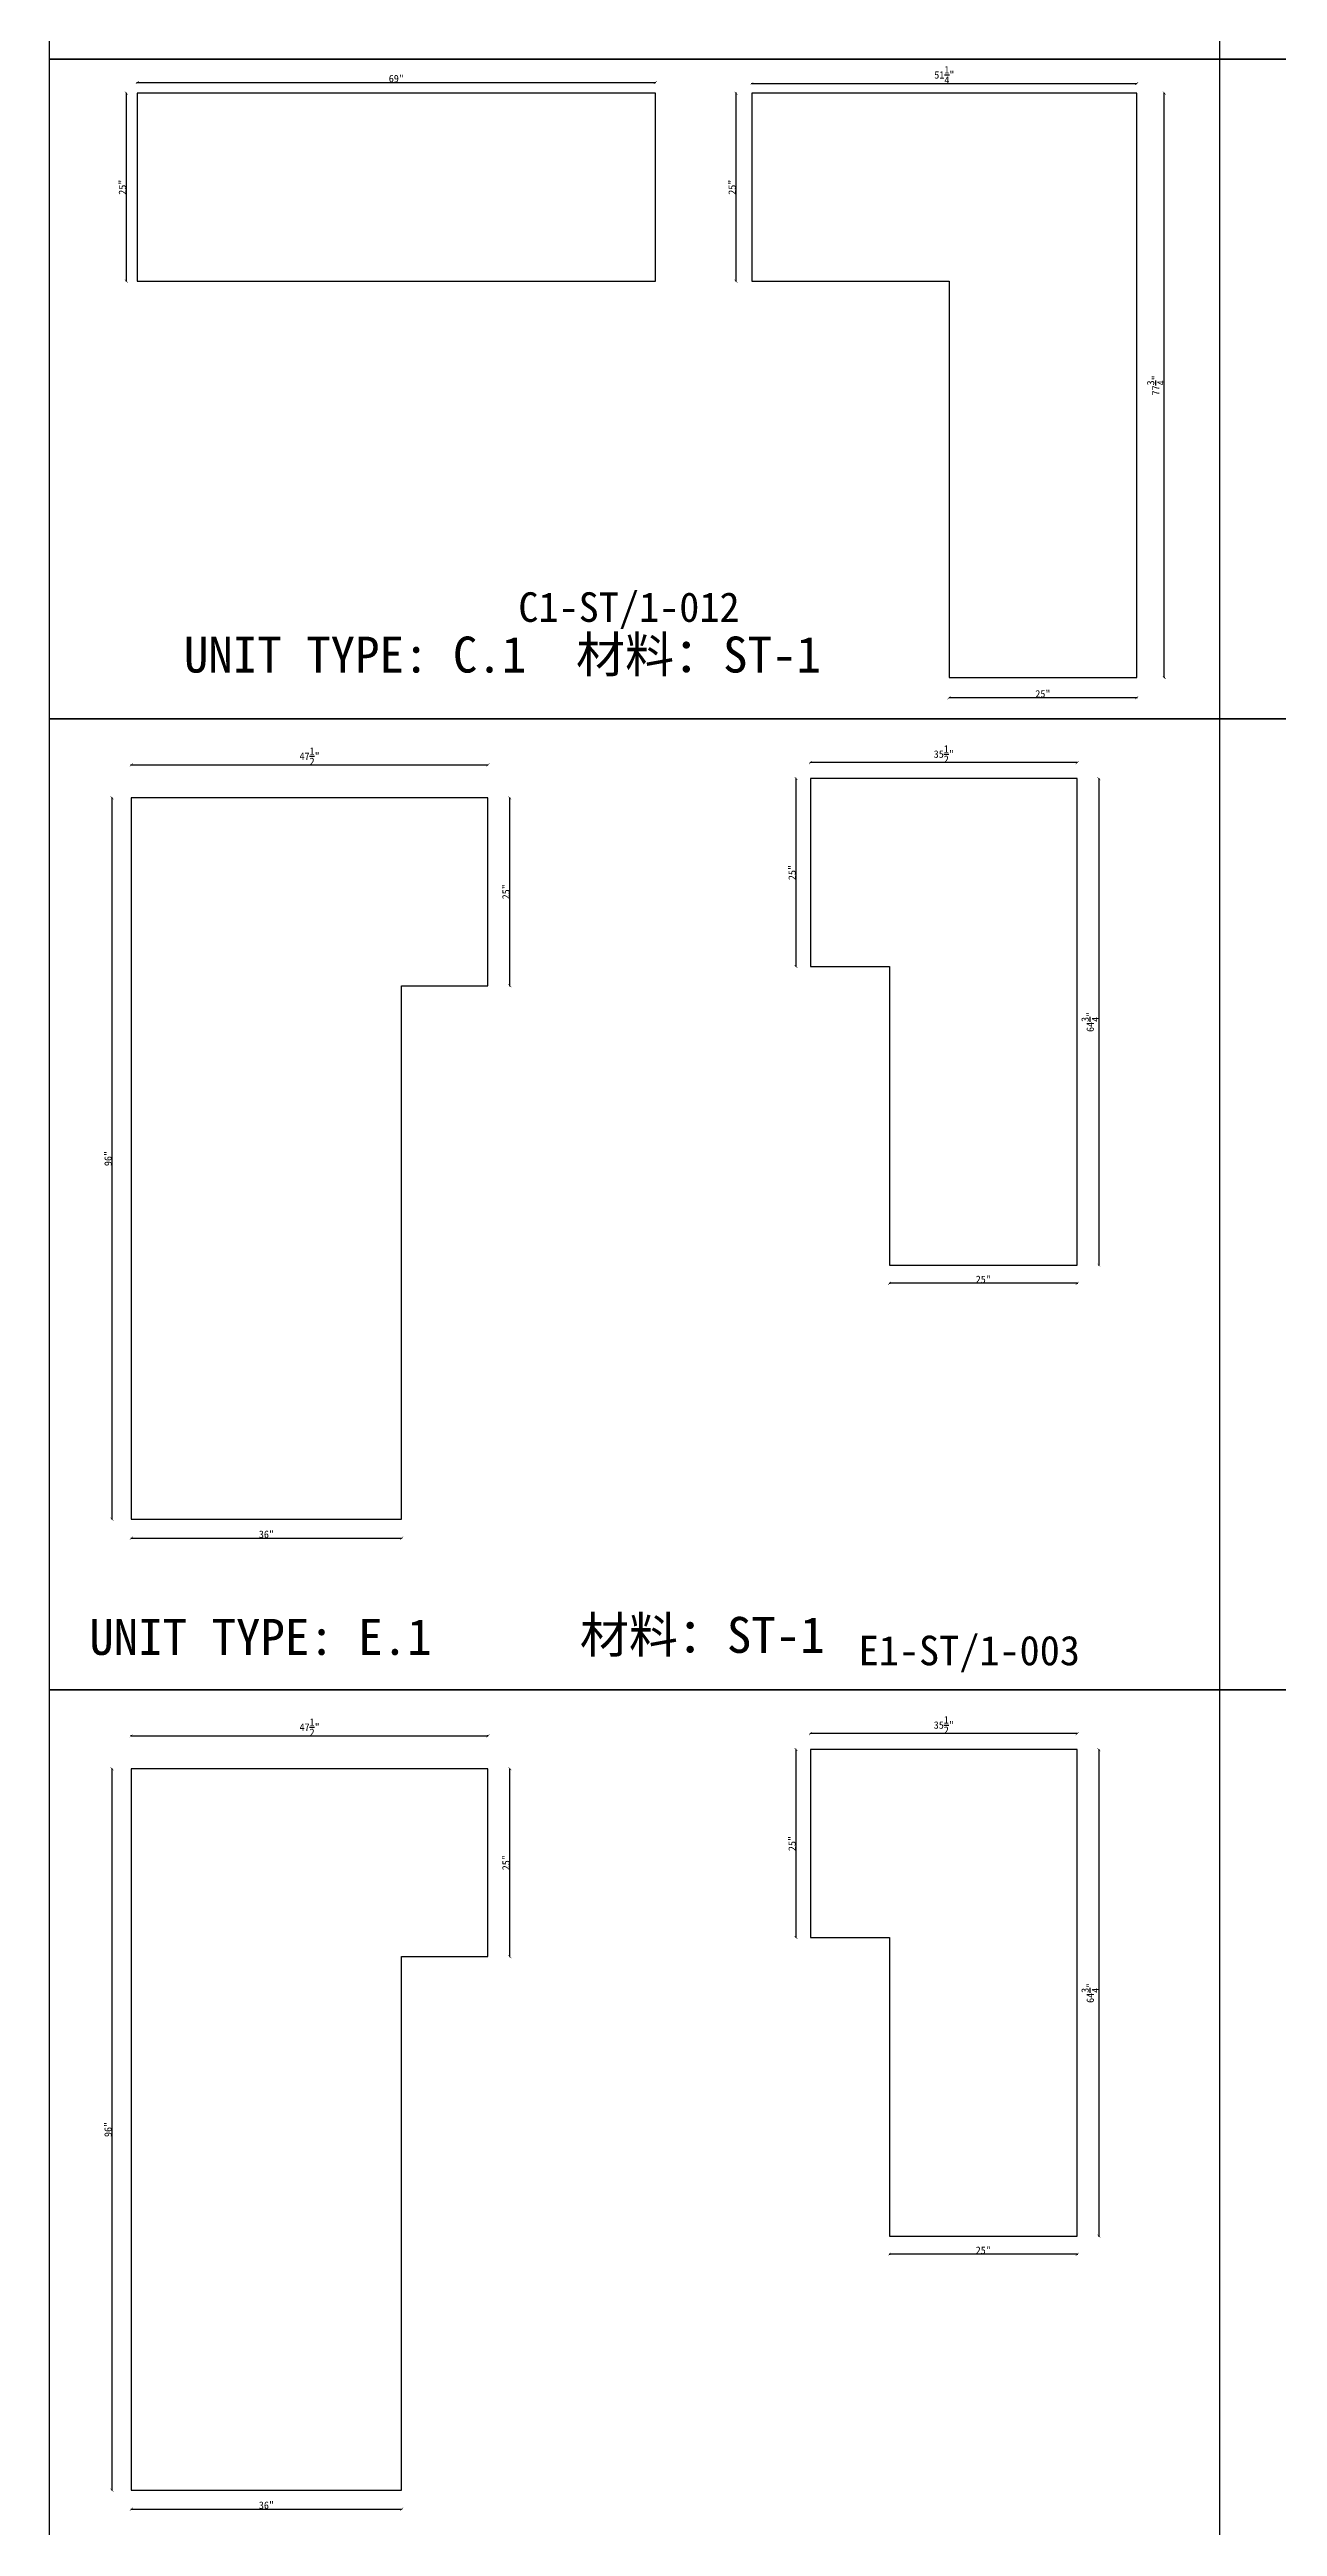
# Model space of a CAD drawing. Header units: millimetres. Extents: x -46966 to 138077, y -48408 to 2116.
# Drawn here: x 52657 to 56810, y -12752 to -4379 of the extents above; entities that cross this region are included whole.
import ezdxf
from ezdxf.enums import TextEntityAlignment as Align

# ---------------------------------------------------------------- set-up
doc = ezdxf.new("R2010")
doc.units = ezdxf.units.MM
doc.layers.add('PART_NUMBER', color=3, linetype='Continuous')
doc.styles.add('样式 1', font='')
doc.styles.get('样式 1').set_extended_font_data('NSimSun')
doc.dimstyles.new('副本 ISO-25', dxfattribs={"dimtxt": 25, "dimasz": 10, "dimexe": 1.5, "dimexo": 0.5, "dimtad": 1, "dimlfac": 0.03937, "dimlunit": 5, "dimtxsty": '样式 1', "dimblk": 'ARCHTICK', "dimcen": 2.5, "dimclrd": 256, "dimclrt": 1, "dimazin": 3, "dimtfac": 1, "dimtmove": 0, "dimatfit": 3, "dimfxlon": 1})

# ---------------------------------------------------------------- blocks, each defined once
blk = doc.blocks.new('_ArchTick')
at = {"color": 0, "linetype": 'ByBlock', "const_width": 0.15}
blk.add_lwpolyline([(-0.5, -0.5), (0.5, 0.5)], dxfattribs=at)
blk = doc.blocks.new('*D1095')
at = {"color": 0, "lineweight": -2, "transparency": 16777216}
for p, q in [((52917.6, -4526.7), (52915.1, -4526.7)), ((52917.6, -5161.7), (52915.1, -5161.7))]:
    blk.add_line(p, q, dxfattribs=at)
at = {"lineweight": -2, "transparency": 16777216}
blk.add_line((52916.6, -5161.7), (52916.6, -4526.7), dxfattribs=at)
at = {"layer": 'Defpoints', "color": 0, "transparency": 16777216}
for p in [(52916.6, -4526.7), (52953.5, -4526.7), (52953.5, -5161.7)]:
    blk.add_point(p, dxfattribs=at)
at = {"lineweight": -2, "transparency": 16777216, "xscale": 10, "yscale": 10, "zscale": 10}
for p, rotation in [((52916.6, -4526.7), 90), ((52916.6, -5161.7), 270)]:
    blk.add_blockref('_ArchTick', p, dxfattribs=dict(at, rotation=rotation))
at = {"color": 1, "transparency": 16777216, "insert": (52903.4, -4844.2), "char_height": 25, "attachment_point": 5, "rotation": 90, "style": '样式 1'}
blk.add_mtext('\\A1;25"', dxfattribs=at)
blk = doc.blocks.new('*D1096')
at = {"color": 0, "lineweight": -2, "transparency": 16777216}
for p, q in [((52953.5, -4491.3), (52953.5, -4488.8)), ((54706.1, -4491.3), (54706.1, -4488.8))]:
    blk.add_line(p, q, dxfattribs=at)
at = {"lineweight": -2, "transparency": 16777216}
blk.add_line((52953.5, -4490.3), (54706.1, -4490.3), dxfattribs=at)
at = {"layer": 'Defpoints', "color": 0, "transparency": 16777216}
for p in [(54706.1, -4490.3), (52953.5, -4526.7), (54706.1, -4526.7)]:
    blk.add_point(p, dxfattribs=at)
at = {"lineweight": -2, "transparency": 16777216, "xscale": 10, "yscale": 10, "zscale": 10, "rotation": 180}
blk.add_blockref('_ArchTick', (52953.5, -4490.3), dxfattribs=at)
at = {"lineweight": -2, "transparency": 16777216, "xscale": 10, "yscale": 10, "zscale": 10}
blk.add_blockref('_ArchTick', (54706.1, -4490.3), dxfattribs=at)
at = {"color": 1, "transparency": 16777216, "insert": (53829.8, -4477.2), "char_height": 25, "attachment_point": 5, "style": '样式 1'}
blk.add_mtext('\\A1;69"', dxfattribs=at)
blk = doc.blocks.new('*D1097')
at = {"color": 0, "lineweight": -2, "transparency": 16777216}
for p, q in [((55032.4, -4494.5), (55032.4, -4492)), ((56334.1, -4494.5), (56334.1, -4492))]:
    blk.add_line(p, q, dxfattribs=at)
at = {"lineweight": -2, "transparency": 16777216}
blk.add_line((55032.4, -4493.5), (56334.1, -4493.5), dxfattribs=at)
at = {"layer": 'Defpoints', "color": 0, "transparency": 16777216}
for p in [(56334.1, -4493.5), (55032.4, -4526.7), (56334.1, -4526.7)]:
    blk.add_point(p, dxfattribs=at)
at = {"lineweight": -2, "transparency": 16777216, "xscale": 10, "yscale": 10, "zscale": 10, "rotation": 180}
blk.add_blockref('_ArchTick', (55032.4, -4493.5), dxfattribs=at)
at = {"lineweight": -2, "transparency": 16777216, "xscale": 10, "yscale": 10, "zscale": 10}
blk.add_blockref('_ArchTick', (56334.1, -4493.5), dxfattribs=at)
at = {"color": 1, "transparency": 16777216, "insert": (55683.3, -4464.5), "char_height": 25, "attachment_point": 5, "style": '样式 1'}
blk.add_mtext('\\A1;51{\\H1x;\\S1/4;}"', dxfattribs=at)
blk = doc.blocks.new('*D1098')
at = {"color": 0, "lineweight": -2, "transparency": 16777216}
for p, q in [((54979.9, -4526.7), (54977.4, -4526.7)), ((54979.9, -5161.7), (54977.4, -5161.7))]:
    blk.add_line(p, q, dxfattribs=at)
at = {"lineweight": -2, "transparency": 16777216}
blk.add_line((54978.9, -5161.7), (54978.9, -4526.7), dxfattribs=at)
at = {"layer": 'Defpoints', "color": 0, "transparency": 16777216}
for p in [(54978.9, -4526.7), (55032.4, -4526.7), (55032.4, -5161.7)]:
    blk.add_point(p, dxfattribs=at)
at = {"lineweight": -2, "transparency": 16777216, "xscale": 10, "yscale": 10, "zscale": 10}
for p, rotation in [((54978.9, -4526.7), 90), ((54978.9, -5161.7), 270)]:
    blk.add_blockref('_ArchTick', p, dxfattribs=dict(at, rotation=rotation))
at = {"color": 1, "transparency": 16777216, "insert": (54965.8, -4844.2), "char_height": 25, "attachment_point": 5, "rotation": 90, "style": '样式 1'}
blk.add_mtext('\\A1;25"', dxfattribs=at)
blk = doc.blocks.new('*D1099')
at = {"color": 0, "lineweight": -2, "transparency": 16777216}
for p, q in [((55699.1, -6568.9), (55699.1, -6571.4)), ((56334.1, -6568.9), (56334.1, -6571.4))]:
    blk.add_line(p, q, dxfattribs=at)
at = {"lineweight": -2, "transparency": 16777216}
blk.add_line((56334.1, -6569.9), (55699.1, -6569.9), dxfattribs=at)
at = {"layer": 'Defpoints', "color": 0, "transparency": 16777216}
for p in [(55699.1, -6501.5), (56334.1, -6501.5), (55699.1, -6569.9)]:
    blk.add_point(p, dxfattribs=at)
at = {"lineweight": -2, "transparency": 16777216, "xscale": 10, "yscale": 10, "zscale": 10, "rotation": 180}
blk.add_blockref('_ArchTick', (55699.1, -6569.9), dxfattribs=at)
at = {"lineweight": -2, "transparency": 16777216, "xscale": 10, "yscale": 10, "zscale": 10}
blk.add_blockref('_ArchTick', (56334.1, -6569.9), dxfattribs=at)
at = {"color": 1, "transparency": 16777216, "insert": (56016.6, -6556.8), "char_height": 25, "attachment_point": 5, "style": '样式 1'}
blk.add_mtext('\\A1;25"', dxfattribs=at)
blk = doc.blocks.new('*D1100')
at = {"color": 0, "lineweight": -2, "transparency": 16777216}
for p, q in [((56426.4, -4526.7), (56428.9, -4526.7)), ((56426.4, -6501.5), (56428.9, -6501.5))]:
    blk.add_line(p, q, dxfattribs=at)
at = {"lineweight": -2, "transparency": 16777216}
blk.add_line((56427.4, -6501.5), (56427.4, -4526.7), dxfattribs=at)
at = {"layer": 'Defpoints', "color": 0, "transparency": 16777216}
for p in [(56334.1, -4526.7), (56427.4, -4526.7), (56334.1, -6501.5)]:
    blk.add_point(p, dxfattribs=at)
at = {"lineweight": -2, "transparency": 16777216, "xscale": 10, "yscale": 10, "zscale": 10}
for p, rotation in [((56427.4, -4526.7), 90), ((56427.4, -6501.5), 270)]:
    blk.add_blockref('_ArchTick', p, dxfattribs=dict(at, rotation=rotation))
at = {"color": 1, "transparency": 16777216, "insert": (56398.3, -5514.1), "char_height": 25, "attachment_point": 5, "rotation": 90, "style": '样式 1'}
blk.add_mtext('\\A1;77{\\H1x;\\S3/4;}"', dxfattribs=at)
blk = doc.blocks.new('*D1105')
at = {"color": 0, "lineweight": -2, "transparency": 16777216}
for p, q in [((55230.8, -6790.4), (55230.8, -6787.9)), ((56132.5, -6790.4), (56132.5, -6787.9))]:
    blk.add_line(p, q, dxfattribs=at)
at = {"lineweight": -2, "transparency": 16777216}
blk.add_line((56132.5, -6789.4), (55230.8, -6789.4), dxfattribs=at)
at = {"layer": 'Defpoints', "color": 0, "transparency": 16777216}
for p in [(55230.8, -6789.4), (55230.8, -6843.4), (56132.5, -6843.4)]:
    blk.add_point(p, dxfattribs=at)
at = {"lineweight": -2, "transparency": 16777216, "xscale": 10, "yscale": 10, "zscale": 10, "rotation": 180}
blk.add_blockref('_ArchTick', (55230.8, -6789.4), dxfattribs=at)
at = {"lineweight": -2, "transparency": 16777216, "xscale": 10, "yscale": 10, "zscale": 10}
blk.add_blockref('_ArchTick', (56132.5, -6789.4), dxfattribs=at)
at = {"color": 1, "transparency": 16777216, "insert": (55681.6, -6760.4), "char_height": 25, "attachment_point": 5, "style": '样式 1'}
blk.add_mtext('\\A1;35{\\H1x;\\S1/2;}"', dxfattribs=at)
blk = doc.blocks.new('*D1106')
at = {"color": 0, "lineweight": -2, "transparency": 16777216}
for p, q in [((56204.9, -6843.4), (56207.4, -6843.4)), ((56204.9, -8488), (56207.4, -8488))]:
    blk.add_line(p, q, dxfattribs=at)
at = {"lineweight": -2, "transparency": 16777216}
blk.add_line((56205.9, -6843.4), (56205.9, -8488), dxfattribs=at)
at = {"layer": 'Defpoints', "color": 0, "transparency": 16777216}
for p in [(56132.5, -6843.4), (56132.5, -8488), (56205.9, -8488)]:
    blk.add_point(p, dxfattribs=at)
at = {"lineweight": -2, "transparency": 16777216, "xscale": 10, "yscale": 10, "zscale": 10}
for p, rotation in [((56205.9, -6843.4), 90), ((56205.9, -8488), 270)]:
    blk.add_blockref('_ArchTick', p, dxfattribs=dict(at, rotation=rotation))
at = {"color": 1, "transparency": 16777216, "insert": (56176.8, -7665.7), "char_height": 25, "attachment_point": 5, "rotation": 90, "style": '样式 1'}
blk.add_mtext('\\A1;64{\\H1x;\\S3/4;}"', dxfattribs=at)
blk = doc.blocks.new('*D1107')
at = {"color": 0, "lineweight": -2, "transparency": 16777216}
for p, q in [((55497.5, -8548.3), (55497.5, -8550.8)), ((56132.5, -8548.3), (56132.5, -8550.8))]:
    blk.add_line(p, q, dxfattribs=at)
at = {"lineweight": -2, "transparency": 16777216}
blk.add_line((56132.5, -8549.3), (55497.5, -8549.3), dxfattribs=at)
at = {"layer": 'Defpoints', "color": 0, "transparency": 16777216}
for p in [(55497.5, -8488), (56132.5, -8488), (55497.5, -8549.3)]:
    blk.add_point(p, dxfattribs=at)
at = {"lineweight": -2, "transparency": 16777216, "xscale": 10, "yscale": 10, "zscale": 10, "rotation": 180}
blk.add_blockref('_ArchTick', (55497.5, -8549.3), dxfattribs=at)
at = {"lineweight": -2, "transparency": 16777216, "xscale": 10, "yscale": 10, "zscale": 10}
blk.add_blockref('_ArchTick', (56132.5, -8549.3), dxfattribs=at)
at = {"color": 1, "transparency": 16777216, "insert": (55815, -8536.2), "char_height": 25, "attachment_point": 5, "style": '样式 1'}
blk.add_mtext('\\A1;25"', dxfattribs=at)
blk = doc.blocks.new('*D1108')
at = {"color": 0, "lineweight": -2, "transparency": 16777216}
for p, q in [((55182.7, -6843.4), (55180.2, -6843.4)), ((55182.7, -7478.4), (55180.2, -7478.4))]:
    blk.add_line(p, q, dxfattribs=at)
at = {"lineweight": -2, "transparency": 16777216}
blk.add_line((55181.7, -7478.4), (55181.7, -6843.4), dxfattribs=at)
at = {"layer": 'Defpoints', "color": 0, "transparency": 16777216}
for p in [(55181.7, -6843.4), (55230.8, -6843.4), (55230.8, -7478.4)]:
    blk.add_point(p, dxfattribs=at)
at = {"lineweight": -2, "transparency": 16777216, "xscale": 10, "yscale": 10, "zscale": 10}
for p, rotation in [((55181.7, -6843.4), 90), ((55181.7, -7478.4), 270)]:
    blk.add_blockref('_ArchTick', p, dxfattribs=dict(at, rotation=rotation))
at = {"color": 1, "transparency": 16777216, "insert": (55168.6, -7160.9), "char_height": 25, "attachment_point": 5, "rotation": 90, "style": '样式 1'}
blk.add_mtext('\\A1;25"', dxfattribs=at)
blk = doc.blocks.new('*D1109')
at = {"color": 0, "lineweight": -2, "transparency": 16777216}
for p, q in [((52933.2, -6797.6), (52933.2, -6795.1)), ((54139.7, -6797.6), (54139.7, -6795.1))]:
    blk.add_line(p, q, dxfattribs=at)
at = {"lineweight": -2, "transparency": 16777216}
blk.add_line((52933.2, -6796.6), (54139.7, -6796.6), dxfattribs=at)
at = {"layer": 'Defpoints', "color": 0, "transparency": 16777216}
for p in [(54139.7, -6796.6), (52933.2, -6908.4), (54139.7, -6908.4)]:
    blk.add_point(p, dxfattribs=at)
at = {"lineweight": -2, "transparency": 16777216, "xscale": 10, "yscale": 10, "zscale": 10, "rotation": 180}
blk.add_blockref('_ArchTick', (52933.2, -6796.6), dxfattribs=at)
at = {"lineweight": -2, "transparency": 16777216, "xscale": 10, "yscale": 10, "zscale": 10}
blk.add_blockref('_ArchTick', (54139.7, -6796.6), dxfattribs=at)
at = {"color": 1, "transparency": 16777216, "insert": (53536.5, -6767.6), "char_height": 25, "attachment_point": 5, "style": '样式 1'}
blk.add_mtext('\\A1;47{\\H1x;\\S1/2;}"', dxfattribs=at)
blk = doc.blocks.new('*D1110')
at = {"color": 0, "lineweight": -2, "transparency": 16777216}
for p, q in [((52869, -6908.4), (52866.5, -6908.4)), ((52869, -9346.8), (52866.5, -9346.8))]:
    blk.add_line(p, q, dxfattribs=at)
at = {"lineweight": -2, "transparency": 16777216}
blk.add_line((52868, -6908.4), (52868, -9346.8), dxfattribs=at)
at = {"layer": 'Defpoints', "color": 0, "transparency": 16777216}
for p in [(52933.2, -6908.4), (52868, -9346.8), (52933.2, -9346.8)]:
    blk.add_point(p, dxfattribs=at)
at = {"lineweight": -2, "transparency": 16777216, "xscale": 10, "yscale": 10, "zscale": 10}
for p, rotation in [((52868, -6908.4), 90), ((52868, -9346.8), 270)]:
    blk.add_blockref('_ArchTick', p, dxfattribs=dict(at, rotation=rotation))
at = {"color": 1, "transparency": 16777216, "insert": (52854.9, -8127.6), "char_height": 25, "attachment_point": 5, "rotation": 90, "style": '样式 1'}
blk.add_mtext('\\A1;96"', dxfattribs=at)
blk = doc.blocks.new('*D1111')
at = {"color": 0, "lineweight": -2, "transparency": 16777216}
for p, q in [((52933.2, -9409.9), (52933.2, -9412.4)), ((53847.6, -9409.9), (53847.6, -9412.4))]:
    blk.add_line(p, q, dxfattribs=at)
at = {"lineweight": -2, "transparency": 16777216}
blk.add_line((52933.2, -9410.9), (53847.6, -9410.9), dxfattribs=at)
at = {"layer": 'Defpoints', "color": 0, "transparency": 16777216}
for p in [(52933.2, -9346.8), (53847.6, -9346.8), (53847.6, -9410.9)]:
    blk.add_point(p, dxfattribs=at)
at = {"lineweight": -2, "transparency": 16777216, "xscale": 10, "yscale": 10, "zscale": 10, "rotation": 180}
blk.add_blockref('_ArchTick', (52933.2, -9410.9), dxfattribs=at)
at = {"lineweight": -2, "transparency": 16777216, "xscale": 10, "yscale": 10, "zscale": 10}
blk.add_blockref('_ArchTick', (53847.6, -9410.9), dxfattribs=at)
at = {"color": 1, "transparency": 16777216, "insert": (53390.4, -9397.8), "char_height": 25, "attachment_point": 5, "style": '样式 1'}
blk.add_mtext('\\A1;36"', dxfattribs=at)
blk = doc.blocks.new('*D1112')
at = {"color": 0, "lineweight": -2, "transparency": 16777216}
for p, q in [((54212.7, -6908.4), (54215.2, -6908.4)), ((54212.7, -7543.4), (54215.2, -7543.4))]:
    blk.add_line(p, q, dxfattribs=at)
at = {"lineweight": -2, "transparency": 16777216}
blk.add_line((54213.7, -7543.4), (54213.7, -6908.4), dxfattribs=at)
at = {"layer": 'Defpoints', "color": 0, "transparency": 16777216}
for p in [(54139.7, -6908.4), (54213.7, -6908.4), (54139.7, -7543.4)]:
    blk.add_point(p, dxfattribs=at)
at = {"lineweight": -2, "transparency": 16777216, "xscale": 10, "yscale": 10, "zscale": 10}
for p, rotation in [((54213.7, -6908.4), 90), ((54213.7, -7543.4), 270)]:
    blk.add_blockref('_ArchTick', p, dxfattribs=dict(at, rotation=rotation))
at = {"color": 1, "transparency": 16777216, "insert": (54200.6, -7225.9), "char_height": 25, "attachment_point": 5, "rotation": 90, "style": '样式 1'}
blk.add_mtext('\\A1;25"', dxfattribs=at)
blk = doc.blocks.new('*D1184')
at = {"color": 0, "lineweight": -2, "transparency": 16777216}
for p, q in [((55230.8, -10072.5), (55230.8, -10070)), ((56132.5, -10072.5), (56132.5, -10070))]:
    blk.add_line(p, q, dxfattribs=at)
at = {"lineweight": -2, "transparency": 16777216}
blk.add_line((56132.5, -10071.5), (55230.8, -10071.5), dxfattribs=at)
at = {"layer": 'Defpoints', "color": 0, "transparency": 16777216}
for p in [(55230.8, -10071.5), (55230.8, -10125.5), (56132.5, -10125.5)]:
    blk.add_point(p, dxfattribs=at)
at = {"lineweight": -2, "transparency": 16777216, "xscale": 10, "yscale": 10, "zscale": 10, "rotation": 180}
blk.add_blockref('_ArchTick', (55230.8, -10071.5), dxfattribs=at)
at = {"lineweight": -2, "transparency": 16777216, "xscale": 10, "yscale": 10, "zscale": 10}
blk.add_blockref('_ArchTick', (56132.5, -10071.5), dxfattribs=at)
at = {"color": 1, "transparency": 16777216, "insert": (55681.6, -10042.5), "char_height": 25, "attachment_point": 5, "style": '样式 1'}
blk.add_mtext('\\A1;35{\\H1x;\\S1/2;}"', dxfattribs=at)
blk = doc.blocks.new('*D1185')
at = {"color": 0, "lineweight": -2, "transparency": 16777216}
for p, q in [((56204.9, -10125.5), (56207.4, -10125.5)), ((56204.9, -11770.1), (56207.4, -11770.1))]:
    blk.add_line(p, q, dxfattribs=at)
at = {"lineweight": -2, "transparency": 16777216}
blk.add_line((56205.9, -10125.5), (56205.9, -11770.1), dxfattribs=at)
at = {"layer": 'Defpoints', "color": 0, "transparency": 16777216}
for p in [(56132.5, -10125.5), (56132.5, -11770.1), (56205.9, -11770.1)]:
    blk.add_point(p, dxfattribs=at)
at = {"lineweight": -2, "transparency": 16777216, "xscale": 10, "yscale": 10, "zscale": 10}
for p, rotation in [((56205.9, -10125.5), 90), ((56205.9, -11770.1), 270)]:
    blk.add_blockref('_ArchTick', p, dxfattribs=dict(at, rotation=rotation))
at = {"color": 1, "transparency": 16777216, "insert": (56176.8, -10947.8), "char_height": 25, "attachment_point": 5, "rotation": 90, "style": '样式 1'}
blk.add_mtext('\\A1;64{\\H1x;\\S3/4;}"', dxfattribs=at)
blk = doc.blocks.new('*D1186')
at = {"color": 0, "lineweight": -2, "transparency": 16777216}
for p, q in [((55497.5, -11830.4), (55497.5, -11832.9)), ((56132.5, -11830.4), (56132.5, -11832.9))]:
    blk.add_line(p, q, dxfattribs=at)
at = {"lineweight": -2, "transparency": 16777216}
blk.add_line((56132.5, -11831.4), (55497.5, -11831.4), dxfattribs=at)
at = {"layer": 'Defpoints', "color": 0, "transparency": 16777216}
for p in [(55497.5, -11770.1), (56132.5, -11770.1), (55497.5, -11831.4)]:
    blk.add_point(p, dxfattribs=at)
at = {"lineweight": -2, "transparency": 16777216, "xscale": 10, "yscale": 10, "zscale": 10, "rotation": 180}
blk.add_blockref('_ArchTick', (55497.5, -11831.4), dxfattribs=at)
at = {"lineweight": -2, "transparency": 16777216, "xscale": 10, "yscale": 10, "zscale": 10}
blk.add_blockref('_ArchTick', (56132.5, -11831.4), dxfattribs=at)
at = {"color": 1, "transparency": 16777216, "insert": (55815, -11818.2), "char_height": 25, "attachment_point": 5, "style": '样式 1'}
blk.add_mtext('\\A1;25"', dxfattribs=at)
blk = doc.blocks.new('*D1187')
at = {"color": 0, "lineweight": -2, "transparency": 16777216}
for p, q in [((55182.7, -10125.5), (55180.2, -10125.5)), ((55182.7, -10760.5), (55180.2, -10760.5))]:
    blk.add_line(p, q, dxfattribs=at)
at = {"lineweight": -2, "transparency": 16777216}
blk.add_line((55181.7, -10760.5), (55181.7, -10125.5), dxfattribs=at)
at = {"layer": 'Defpoints', "color": 0, "transparency": 16777216}
for p in [(55181.7, -10125.5), (55230.8, -10125.5), (55230.8, -10760.5)]:
    blk.add_point(p, dxfattribs=at)
at = {"lineweight": -2, "transparency": 16777216, "xscale": 10, "yscale": 10, "zscale": 10}
for p, rotation in [((55181.7, -10125.5), 90), ((55181.7, -10760.5), 270)]:
    blk.add_blockref('_ArchTick', p, dxfattribs=dict(at, rotation=rotation))
at = {"color": 1, "transparency": 16777216, "insert": (55168.6, -10443), "char_height": 25, "attachment_point": 5, "rotation": 90, "style": '样式 1'}
blk.add_mtext('\\A1;25"', dxfattribs=at)
blk = doc.blocks.new('*D1188')
at = {"color": 0, "lineweight": -2, "transparency": 16777216}
for p, q in [((52933.2, -10079.7), (52933.2, -10077.2)), ((54139.7, -10079.7), (54139.7, -10077.2))]:
    blk.add_line(p, q, dxfattribs=at)
at = {"lineweight": -2, "transparency": 16777216}
blk.add_line((52933.2, -10078.7), (54139.7, -10078.7), dxfattribs=at)
at = {"layer": 'Defpoints', "color": 0, "transparency": 16777216}
for p in [(54139.7, -10078.7), (52933.2, -10190.4), (54139.7, -10190.4)]:
    blk.add_point(p, dxfattribs=at)
at = {"lineweight": -2, "transparency": 16777216, "xscale": 10, "yscale": 10, "zscale": 10, "rotation": 180}
blk.add_blockref('_ArchTick', (52933.2, -10078.7), dxfattribs=at)
at = {"lineweight": -2, "transparency": 16777216, "xscale": 10, "yscale": 10, "zscale": 10}
blk.add_blockref('_ArchTick', (54139.7, -10078.7), dxfattribs=at)
at = {"color": 1, "transparency": 16777216, "insert": (53536.5, -10049.7), "char_height": 25, "attachment_point": 5, "style": '样式 1'}
blk.add_mtext('\\A1;47{\\H1x;\\S1/2;}"', dxfattribs=at)
blk = doc.blocks.new('*D1189')
at = {"color": 0, "lineweight": -2, "transparency": 16777216}
for p, q in [((52869, -10190.4), (52866.5, -10190.4)), ((52869, -12628.8), (52866.5, -12628.8))]:
    blk.add_line(p, q, dxfattribs=at)
at = {"lineweight": -2, "transparency": 16777216}
blk.add_line((52868, -10190.4), (52868, -12628.8), dxfattribs=at)
at = {"layer": 'Defpoints', "color": 0, "transparency": 16777216}
for p in [(52933.2, -10190.4), (52868, -12628.8), (52933.2, -12628.8)]:
    blk.add_point(p, dxfattribs=at)
at = {"lineweight": -2, "transparency": 16777216, "xscale": 10, "yscale": 10, "zscale": 10}
for p, rotation in [((52868, -10190.4), 90), ((52868, -12628.8), 270)]:
    blk.add_blockref('_ArchTick', p, dxfattribs=dict(at, rotation=rotation))
at = {"color": 1, "transparency": 16777216, "insert": (52854.9, -11409.6), "char_height": 25, "attachment_point": 5, "rotation": 90, "style": '样式 1'}
blk.add_mtext('\\A1;96"', dxfattribs=at)
blk = doc.blocks.new('*D1190')
at = {"color": 0, "lineweight": -2, "transparency": 16777216}
for p, q in [((52933.2, -12692), (52933.2, -12694.5)), ((53847.6, -12692), (53847.6, -12694.5))]:
    blk.add_line(p, q, dxfattribs=at)
at = {"lineweight": -2, "transparency": 16777216}
blk.add_line((52933.2, -12693), (53847.6, -12693), dxfattribs=at)
at = {"layer": 'Defpoints', "color": 0, "transparency": 16777216}
for p in [(52933.2, -12628.8), (53847.6, -12628.8), (53847.6, -12693)]:
    blk.add_point(p, dxfattribs=at)
at = {"lineweight": -2, "transparency": 16777216, "xscale": 10, "yscale": 10, "zscale": 10, "rotation": 180}
blk.add_blockref('_ArchTick', (52933.2, -12693), dxfattribs=at)
at = {"lineweight": -2, "transparency": 16777216, "xscale": 10, "yscale": 10, "zscale": 10}
blk.add_blockref('_ArchTick', (53847.6, -12693), dxfattribs=at)
at = {"color": 1, "transparency": 16777216, "insert": (53390.4, -12679.9), "char_height": 25, "attachment_point": 5, "style": '样式 1'}
blk.add_mtext('\\A1;36"', dxfattribs=at)
blk = doc.blocks.new('*D1191')
at = {"color": 0, "lineweight": -2, "transparency": 16777216}
for p, q in [((54212.7, -10190.4), (54215.2, -10190.4)), ((54212.7, -10825.4), (54215.2, -10825.4))]:
    blk.add_line(p, q, dxfattribs=at)
at = {"lineweight": -2, "transparency": 16777216}
blk.add_line((54213.7, -10825.4), (54213.7, -10190.4), dxfattribs=at)
at = {"layer": 'Defpoints', "color": 0, "transparency": 16777216}
for p in [(54139.7, -10190.4), (54213.7, -10190.4), (54139.7, -10825.4)]:
    blk.add_point(p, dxfattribs=at)
at = {"lineweight": -2, "transparency": 16777216, "xscale": 10, "yscale": 10, "zscale": 10}
for p, rotation in [((54213.7, -10190.4), 90), ((54213.7, -10825.4), 270)]:
    blk.add_blockref('_ArchTick', p, dxfattribs=dict(at, rotation=rotation))
at = {"color": 1, "transparency": 16777216, "insert": (54200.6, -10507.9), "char_height": 25, "attachment_point": 5, "rotation": 90, "style": '样式 1'}
blk.add_mtext('\\A1;25"', dxfattribs=at)

msp = doc.modelspace()

# ---------------------------------------------------------------- linework, layer by layer
at = {"color": 1}
for points in [[(52656.747, -2182.184), (56613.629, -2182.184), (56613.629, -4411.751), (52656.747, -4411.751)], [(56613.629, -4411.751), (59405.503, -4411.751), (59405.503, -2182.184), (56613.629, -2182.184)], [(52656.747, -4411.751), (56613.629, -4411.751), (56613.629, -6641.319), (52656.747, -6641.319)], [(56613.629, -6641.319), (59405.503, -6641.319), (59405.503, -4411.751), (56613.629, -4411.751)], [(52656.747, -6641.319), (56613.629, -6641.319), (56613.629, -9923.375), (52656.747, -9923.375)], [(56613.629, -9923.375), (59405.503, -9923.375), (59405.503, -6641.319), (56613.629, -6641.319)], [(52656.747, -9923.375), (56613.629, -9923.375), (56613.629, -13205.431), (52656.747, -13205.431)], [(56613.629, -13205.431), (59405.503, -13205.431), (59405.503, -9923.375), (56613.629, -9923.375)]]:
    msp.add_lwpolyline(points, close=True, dxfattribs=at)
for points in [[(52953.498, -5161.678), (54706.098, -5161.678), (54706.098, -4526.678), (52953.498, -4526.678)], [(56334.143, -4526.678), (55032.393, -4526.678), (55032.393, -5161.678), (55699.143, -5161.678), (55699.143, -6501.528), (56334.143, -6501.528)], [(56132.453, -6843.396), (55230.753, -6843.396), (55230.753, -7478.396), (55497.453, -7478.396), (55497.453, -8488.046), (56132.453, -8488.046)], [(53847.637, -7543.353), (54139.737, -7543.353), (54139.737, -6908.353), (52933.237, -6908.353), (52933.237, -9346.753), (53847.637, -9346.753)], [(56132.453, -10125.452), (55230.753, -10125.452), (55230.753, -10760.452), (55497.453, -10760.452), (55497.453, -11770.102), (56132.453, -11770.102)], [(53847.637, -10825.409), (54139.737, -10825.409), (54139.737, -10190.409), (52933.237, -10190.409), (52933.237, -12628.809), (53847.637, -12628.809)]]:
    msp.add_lwpolyline(points, close=True)

# ---------------------------------------------------------------- texts
at = {"style": '样式 1'}
for s, p in [('UNIT TYPE: C.1', (53111.17, -6484.776)), ('材料：ST-1', (54437.451, -6484.776)), ('UNIT TYPE: E.1', (52791.205, -9805.24)), ('材料：ST-1', (54450.492, -9798.585))]:
    msp.add_text(s, height=121.5865, dxfattribs=at).set_placement(p)
at = {"layer": 'PART_NUMBER', "color": 3, "style": '样式 1'}
for s, p in [('C1-ST/1-012', (54616.611, -6263.488)), ('E1-ST/1-003', (55767.757, -9790.544))]:
    msp.add_text(s, height=100, dxfattribs=at).set_placement(p, align=Align.MIDDLE_CENTER)

# ---------------------------------------------------------------- dimensions: what is measured, and where the dimension line sits
for base, p1, p2, picture, middle in [((56334.143, -4493.545), (55032.393, -4526.678), (56334.143, -4526.678), '*D1097', (55683.268, -4464.522)), ((54706.098, -4490.347), (52953.498, -4526.678), (54706.098, -4526.678), '*D1096', (53829.798, -4477.222)), ((55699.143, -6569.944), (56334.143, -6501.528), (55699.143, -6501.528), '*D1099', (56016.643, -6556.819)), ((54139.737, -6796.631), (52933.237, -6908.353), (54139.737, -6908.353), '*D1109', (53536.487, -6767.607)), ((55230.753, -6789.424), (56132.453, -6843.396), (55230.753, -6843.396), '*D1105', (55681.603, -6760.4)), ((55497.453, -8549.302), (56132.453, -8488.046), (55497.453, -8488.046), '*D1107', (55814.953, -8536.177)), ((53847.637, -9410.945), (52933.237, -9346.753), (53847.637, -9346.753), '*D1111', (53390.437, -9397.82)), ((54139.737, -10078.687), (52933.237, -10190.409), (54139.737, -10190.409), '*D1188', (53536.487, -10049.663)), ((55230.753, -10071.48), (56132.453, -10125.452), (55230.753, -10125.452), '*D1184', (55681.603, -10042.456)), ((55497.453, -11831.358), (56132.453, -11770.102), (55497.453, -11770.102), '*D1186', (55814.953, -11818.233)), ((53847.637, -12693.001), (52933.237, -12628.809), (53847.637, -12628.809), '*D1190', (53390.437, -12679.876))]:
    dim = msp.add_linear_dim(base=base, p1=p1, p2=p2, dimstyle='副本 ISO-25')
    dim.commit()
    dim.dimension.update_dxf_attribs({"geometry": picture, "text_midpoint": middle})
for base, p1, p2, picture, middle in [((52916.559, -4526.678), (52953.498, -5161.678), (52953.498, -4526.678), '*D1095', (52903.434, -4844.178)), ((54978.948, -4526.678), (55032.393, -5161.678), (55032.393, -4526.678), '*D1098', (54965.823, -4844.178)), ((56427.366, -4526.678), (56334.143, -6501.528), (56334.143, -4526.678), '*D1100', (56398.272, -5514.103)), ((55181.708, -6843.396), (55230.753, -7478.396), (55230.753, -6843.396), '*D1108', (55168.583, -7160.896)), ((56205.894, -8488.046), (56132.453, -6843.396), (56132.453, -8488.046), '*D1106', (56176.8, -7665.721)), ((52868.005, -9346.753), (52933.237, -6908.353), (52933.237, -9346.753), '*D1110', (52854.88, -8127.553)), ((54213.74, -6908.353), (54139.737, -7543.353), (54139.737, -6908.353), '*D1112', (54200.615, -7225.853)), ((55181.708, -10125.452), (55230.753, -10760.452), (55230.753, -10125.452), '*D1187', (55168.583, -10442.952)), ((56205.894, -11770.102), (56132.453, -10125.452), (56132.453, -11770.102), '*D1185', (56176.8, -10947.777)), ((52868.005, -12628.809), (52933.237, -10190.409), (52933.237, -12628.809), '*D1189', (52854.88, -11409.609)), ((54213.74, -10190.409), (54139.737, -10825.409), (54139.737, -10190.409), '*D1191', (54200.615, -10507.909))]:
    dim = msp.add_linear_dim(base=base, p1=p1, p2=p2, angle=90, dimstyle='副本 ISO-25')
    dim.commit()
    dim.dimension.update_dxf_attribs({"geometry": picture, "text_midpoint": middle})

doc.saveas('drawing.dxf')
